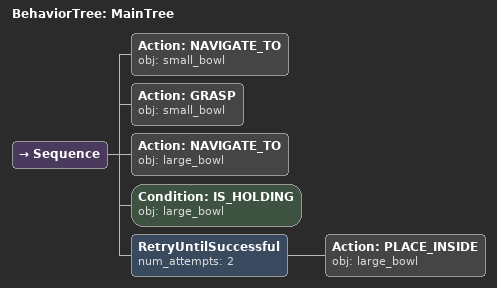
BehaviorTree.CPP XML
<root main_tree_to_execute="MainTree">
  <BehaviorTree ID="MainTree">
    <Sequence>
      <!-- Navigate to small_bowl -->
      <Action ID="NAVIGATE_TO" obj="small_bowl" />
      <!-- Grasp small_bowl -->
      <Action ID="GRASP" obj="small_bowl" />
      <!-- Navigate to large_bowl -->
      <Action ID="NAVIGATE_TO" obj="large_bowl" />
      <!-- Check large_bowl is holding before PLACE_INSIDE -->
      <Condition ID="IS_HOLDING" obj="large_bowl" />
      <!-- Retry PLACE_INSIDE large_bowl up to 2 attempts -->
      <RetryUntilSuccessful num_attempts="2">
        <!-- Place inside large_bowl -->
        <Action ID="PLACE_INSIDE" obj="large_bowl" />
      </RetryUntilSuccessful>

    </Sequence>
  </BehaviorTree>
</root>
